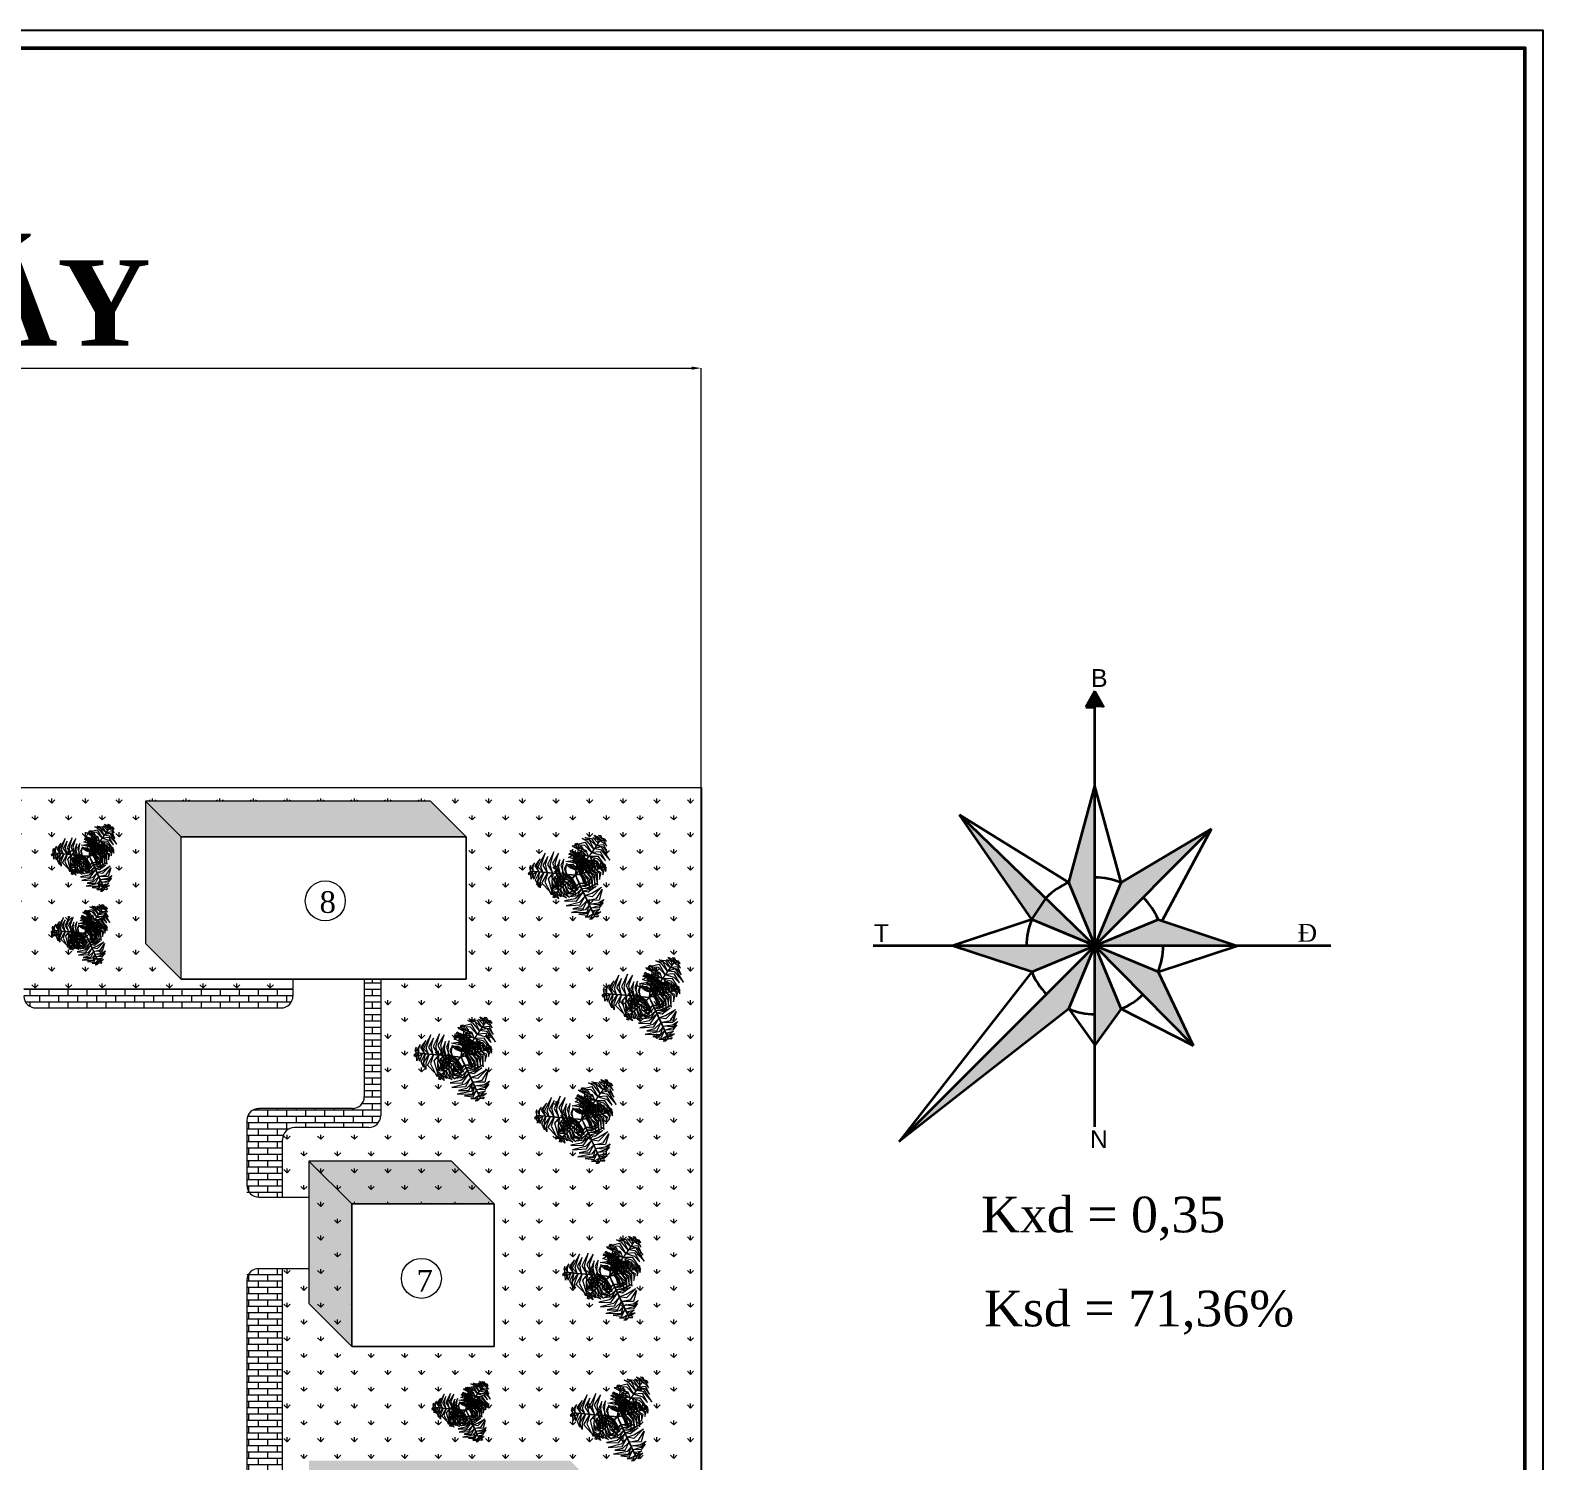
# Model space of a CAD drawing. Header units: inches. Extents: x -4475333 to 345677417, y -211198149 to 2125895.
# Drawn here: x -436454 to -372823, y 1239908 to 1300100 of the extents above; entities that cross this region are included whole.
import ezdxf

# ---------------------------------------------------------------- set-up
doc = ezdxf.new("R2010")
doc.units = ezdxf.units.IN
doc.header["$LTSCALE"] = 150
doc.header["$MEASUREMENT"] = 0
for name, color, linetype in [('a', 7, 'Continuous'), ('Bong', 9, 'Continuous'), ('Co ban', 21, 'Continuous'), ('duongtamchamgach', 50, 'Continuous'), ('khung tên', 100, 'Continuous')]:
    doc.layers.add(name, color=color, linetype=linetype)
doc.layers.add('cb', color=1, linetype='Continuous', lineweight=50)
doc.layers.add('KHUNG BVE', color=7, linetype='Continuous', lineweight=0)
doc.styles.add('1', font='times.ttf')
doc.styles.add('KICHTHUOC', font='times.ttf')
doc.styles.add('NAM', font='arial.ttf', dxfattribs={"height": 200})
doc.styles.get("Standard").update_dxf_attribs({"font": 'times.ttf', "height": 100})
doc.dimstyles.get("Standard").update_dxf_attribs({"dimtxt": 100, "dimasz": 500, "dimexe": 0.18, "dimexo": 0.0625, "dimgap": 20, "dimtad": 1, "dimdec": 0, "dimzin": 0, "dimdsep": 46, "dimtxsty": 'Standard', "dimcen": 0.09, "dimadec": 0, "dimazin": 0, "dimtfac": 1, "dimtdec": 0, "dimtofl": 0, "dimtmove": 0, "dimatfit": 3, "dimfxl": 1, "dimtolj": 1, "dimtzin": 0, "dimlwd": 9, "dimlwe": 9, "dimarcsym": 0})
pattern_1 = [(90, (-3759657, -189766.9), (-707.10678, 707.10678), [187.5, -1226.71356]), (45, (-3759657, -189766.9), (-707.10678, 707.10678), [187.5, -812.5]), (135, (-3759657, -189766.9), (-707.10678, -707.10678), [187.5, -812.5])]
pattern_2 = [(0, (-3759657.03, -189766.94), (0, 266.7), []), (90, (-3759657.03, -189766.94), (-400, 266.7), [266.7, -266.7])]

# ---------------------------------------------------------------- blocks, each defined once
blk = doc.blocks.new('A$C39A4002C')
at = {"color": 7, "lineweight": 5}
for points in [[(901, 936, -244), (852, 991, -272), (898, 972, -266)], [(922, 966, -276), (884, 991, -289), (866, 1012, -306), (906, 994, -303)], [(933, 981, -300), (907, 1010, -322), (927, 1007, -328)], [(475, 658, -222), (454, 733, -235), (488, 854, -265), (430, 736, -233)], [(710, 833, 92), (643, 856, 78), (646, 855, 70), (653, 871, 82)], [(715, 893, 91), (679, 900, 81), (659, 912, 73), (693, 914, 79)], [(811, 807, -222), (759, 853, -236), (665, 904, -261), (786, 871, -230)], [(839, 848, -216), (778, 915, -234), (680, 921, -258), (782, 946, -234)], [(784, 769, -227), (719, 832, -245), (681, 856, -255), (767, 819, -233)], [(718, 914, 84), (688, 930, 72), (704, 937, 73)], [(707, 807, 88), (710, 807, 88), (717, 876, 96), (714, 876, 96)], [(712, 838, 91), (758, 859, 84), (786, 854, 71), (756, 876, 87)], [(714, 876, 96), (717, 876, 96), (721, 922, 81), (718, 922, 81)], [(718, 888, 91), (751, 893, 81), (761, 887, 77), (742, 910, 78)], [(862, 880, -212), (804, 952, -229), (753, 979, -242), (817, 968, -226)], [(778, 761, -228), (781, 761, -228), (871, 888, -211), (868, 888, -211)], [(885, 913, -228), (822, 970, -255), (782, 988, -260), (841, 980, -263)], [(839, 850, -216), (921, 826, -231), (972, 772, -249), (924, 855, -225)], [(867, 886, -212), (924, 877, -221), (1011, 778, -252), (935, 902, -216)], [(868, 888, -211), (871, 888, -211), (916, 952, -257), (913, 952, -257)], [(890, 916, -232), (948, 903, -260), (989, 846, -262), (956, 921, -270)], [(913, 952, -256), (916, 952, -256), (940, 987, -309), (937, 987, -309)], [(923, 959, -272), (958, 938, -289), (982, 909, -287), (956, 960, -305)], [(934, 982, -302), (979, 954, -323), (965, 975, -327)], [(269, 675, -302), (270, 728, -323), (259, 704, -327)], [(294, 677, -272), (294, 717, -289), (308, 753, -287), (277, 705, -305)], [(348, 670, -232), (329, 726, -260), (359, 791, -262), (310, 724, -270)], [(385, 664, -212), (365, 719, -221), (407, 843, -252), (338, 715, -216)], [(430, 658, -216), (410, 741, -231), (431, 813, -249), (384, 729, -225)], [(518, 652, -226), (500, 747, -244), (533, 844, -269), (474, 748, -241)], [(551, 649, -245), (536, 713, -238), (545, 782, -264), (516, 711, -212)], [(582, 644, -283), (568, 700, -277), (580, 787, -309), (554, 730, -265)], [(609, 644, -318), (599, 689, -314), (609, 746, -337), (586, 693, -298)], [(701, 743, 32), (647, 758, 25), (600, 765, 2), (658, 776, 45)], [(696, 701, -21), (660, 712, -16), (604, 729, -32), (643, 721, 3)], [(698, 712, 4), (628, 734, -1), (618, 737, -9), (666, 739, 16)], [(704, 775, 60), (635, 801, 58), (626, 803, 15), (662, 821, 71)], [(706, 800, 82), (638, 831, 84), (629, 834, 71), (641, 844, 96)], [(696, 692, -63), (664, 703, -53), (629, 716, -63), (669, 706, -31)], [(769, 749, -246), (738, 785, -246), (656, 848, -273), (730, 812, -231)], [(752, 723, -284), (726, 758, -280), (666, 807, -297), (740, 767, -259)], [(736, 701, -319), (712, 738, -311), (668, 780, -318), (722, 748, -292)], [(697, 705, -2), (700, 705, -2), (710, 807, 88), (707, 807, 88)], [(697, 702, -20), (723, 709, -5), (778, 709, -24), (720, 715, 23)], [(698, 719, 10), (775, 735, 10), (814, 724, -18), (775, 752, 26)], [(703, 776, 61), (769, 794, 64), (788, 788, 45), (760, 810, 81)], [(703, 747, 34), (763, 765, 39), (822, 753, 7), (765, 781, 53)], [(707, 806, 87), (751, 822, 93), (789, 822, 56), (748, 840, 109)], [(710, 664, -376), (713, 664, -376), (781, 761, -228), (778, 761, -228)], [(730, 648, -222), (730, 681, -208), (726, 731, -208), (734, 681, -188)], [(738, 650, -184), (737, 683, -174), (730, 745, -183), (742, 680, -152)], [(747, 652, -142), (744, 690, -136), (734, 773, -153), (747, 709, -117)], [(757, 655, -116), (753, 728, -122), (746, 763, -130), (771, 694, -105)], [(751, 726, -283), (806, 709, -277), (875, 656, -309), (839, 707, -265)], [(787, 664, -89), (782, 719, -95), (758, 800, -119), (803, 715, -76)], [(770, 750, -245), (834, 731, -238), (888, 688, -264), (842, 749, -212)], [(818, 672, -61), (818, 746, -63), (773, 803, -106), (833, 762, -50)], [(790, 777, -226), (881, 745, -244), (949, 669, -269), (894, 768, -241)], [(816, 811, -222), (892, 792, -235), (980, 702, -265), (906, 812, -233)], [(843, 679, -38), (847, 754, -37), (834, 798, -50), (860, 756, -25)], [(875, 688, -29), (872, 758, -42), (859, 789, -50), (890, 754, -39)], [(899, 694, -26), (903, 756, -37), (919, 720, -28)], [(916, 699, -25), (919, 699, -25), (964, 711, -40), (961, 711, -40)], [(933, 704, -30), (926, 741, -40), (930, 763, -48), (944, 732, -42)], [(953, 709, -37), (958, 742, -48), (970, 731, -48)], [(955, 710, -38), (975, 671, -51), (976, 692, -49)], [(270, 675, -300), (258, 637, -322), (250, 656, -328)], [(305, 671, -256), (308, 671, -256), (265, 675, -309), (263, 675, -309)], [(288, 673, -276), (286, 626, -289), (276, 601, -306), (272, 644, -303)], [(325, 670, -244), (301, 599, -272), (295, 648, -266)], [(383, 664, -211), (386, 664, -211), (308, 671, -257), (305, 671, -257)], [(353, 667, -228), (335, 583, -255), (340, 540, -260), (316, 595, -263)], [(393, 663, -212), (359, 577, -229), (361, 520, -242), (339, 581, -226)], [(432, 660, -216), (404, 573, -234), (449, 485, -258), (376, 561, -234)], [(538, 650, -228), (541, 650, -228), (386, 664, -211), (383, 664, -211)], [(481, 655, -222), (468, 587, -236), (471, 481, -261), (438, 602, -230)], [(568, 528, -34), (525, 546, -28), (465, 629, -65), (515, 531, -11)], [(543, 507, -29), (495, 523, -36), (471, 574, -50), (485, 510, -34)], [(528, 651, -227), (506, 563, -245), (504, 519, -255), (493, 612, -233)], [(611, 568, -86), (555, 596, -82), (494, 674, -114), (543, 586, -67)], [(592, 547, -60), (530, 579, -56), (495, 626, -76), (527, 560, -40)], [(553, 649, -246), (537, 603, -246), (524, 501, -273), (518, 583, -231)], [(634, 586, -111), (566, 626, -110), (520, 691, -139), (555, 613, -95)], [(656, 639, -376), (659, 639, -376), (541, 650, -228), (538, 650, -228)], [(584, 646, -284), (566, 607, -280), (554, 531, -297), (551, 614, -259)], [(647, 598, -140), (604, 627, -125), (563, 664, -145), (602, 621, -97)], [(655, 603, -182), (617, 628, -169), (565, 675, -193), (596, 640, -152)], [(644, 595, -122), (647, 595, -122), (570, 527, -33), (567, 527, -33)], [(611, 643, -319), (591, 605, -311), (576, 545, -318), (577, 608, -292)], [(659, 609, -220), (629, 630, -210), (596, 661, -229), (625, 628, -192)], [(616, 570, -89), (645, 523, -95), (702, 460, -119), (625, 517, -76)], [(639, 591, -116), (675, 527, -122), (697, 499, -130), (644, 550, -105)], [(695, 684, -101), (663, 696, -87), (641, 707, -88), (666, 700, -67)], [(670, 618, -284), (673, 618, -284), (647, 595, -122), (644, 595, -122)], [(647, 598, -142), (666, 565, -136), (713, 496, -153), (673, 547, -117)], [(654, 604, -184), (670, 575, -174), (704, 522, -183), (663, 576, -152)], [(656, 639, -376), (659, 639, -376), (693, 636, -553), (690, 636, -553)], [(660, 610, -222), (675, 580, -208), (701, 537, -208), (671, 578, -188)], [(670, 618, -284), (673, 618, -284), (693, 637, -482), (691, 637, -482)], [(710, 664, -376), (713, 664, -376), (693, 636, -553), (690, 636, -553)], [(704, 605, -376), (707, 605, -376), (693, 636, -553), (690, 636, -553)], [(694, 671, -163), (696, 671, -163), (694, 643, -362), (691, 643, -362)], [(718, 644, -284), (720, 644, -284), (693, 637, -482), (691, 637, -482)], [(694, 693, -61), (714, 699, -48), (784, 700, -72), (737, 705, -31)], [(694, 671, -163), (696, 671, -163), (700, 705, -2), (697, 705, -2)], [(695, 685, -99), (706, 690, -89), (752, 689, -108), (708, 694, -72)], [(704, 605, -376), (707, 605, -376), (757, 498, -228), (754, 498, -228)], [(718, 644, -284), (720, 644, -284), (754, 653, -122), (751, 653, -122)], [(723, 564, -319), (767, 566, -311), (826, 583, -318), (771, 552, -292)], [(731, 648, -220), (749, 616, -210), (765, 573, -229), (753, 615, -192)], [(735, 539, -284), (777, 544, -280), (850, 571, -297), (778, 527, -259)], [(737, 702, -318), (782, 688, -314), (825, 652, -337), (791, 698, -298)], [(738, 651, -182), (760, 612, -169), (786, 547, -193), (774, 592, -152)], [(747, 653, -140), (773, 607, -125), (793, 556, -145), (777, 612, -97)], [(751, 653, -122), (754, 653, -122), (853, 681, -33), (850, 681, -33)], [(764, 657, -111), (807, 591, -110), (820, 513, -139), (823, 598, -95)], [(792, 663, -86), (830, 613, -82), (851, 516, -114), (846, 617, -67)], [(819, 674, -60), (860, 618, -56), (871, 560, -76), (871, 633, -40)], [(849, 680, -34), (880, 645, -28), (896, 544, -65), (895, 654, -11)], [(850, 681, -32), (853, 681, -32), (919, 699, -25), (916, 699, -25)], [(880, 687, -29), (916, 652, -36), (916, 596, -50), (931, 659, -34)], [(929, 699, -30), (946, 670, -40), (946, 640, -44), (958, 685, -43)], [(486, 455, -38), (451, 480, -51), (459, 461, -49)], [(504, 475, -30), (477, 494, -40), (463, 521, -44), (472, 475, -43)], [(516, 481, -25), (519, 481, -25), (484, 450, -40), (482, 450, -40)], [(487, 456, -37), (498, 424, -48), (482, 429, -48)], [(503, 469, -30), (525, 439, -40), (532, 417, -48), (506, 439, -42)], [(567, 527, -32), (570, 527, -32), (519, 481, -25), (516, 481, -25)], [(529, 493, -26), (553, 436, -37), (523, 461, -28)], [(548, 509, -29), (581, 448, -42), (607, 426, -50), (564, 443, -39)], [(573, 532, -38), (603, 463, -37), (634, 429, -50), (592, 455, -25)], [(762, 479, -226), (688, 417, -244), (588, 396, -269), (701, 393, -241)], [(592, 549, -61), (625, 482, -63), (690, 452, -106), (618, 462, -50)], [(779, 439, -222), (724, 383, -235), (602, 352, -265), (734, 361, -233)], [(737, 538, -283), (695, 499, -277), (614, 466, -309), (676, 472, -265)], [(724, 563, -318), (689, 531, -314), (636, 511, -337), (693, 518, -298)], [(748, 510, -245), (700, 464, -238), (636, 438, -264), (712, 448, -212)], [(748, 511, -246), (795, 520, -246), (890, 560, -273), (822, 514, -231)], [(754, 498, -228), (757, 498, -228), (822, 356, -211), (819, 356, -211)], [(758, 489, -227), (845, 514, -245), (885, 534, -255), (810, 478, -233)], [(778, 446, -222), (843, 468, -236), (934, 524, -261), (845, 435, -230)], [(798, 401, -216), (888, 420, -234), (941, 503, -258), (912, 402, -234)], [(818, 358, -212), (781, 313, -221), (652, 288, -252), (798, 291, -216)], [(801, 400, -216), (739, 341, -231), (666, 324, -249), (762, 324, -225)], [(832, 323, -232), (792, 279, -260), (722, 272, -262), (804, 263, -270)], [(815, 366, -212), (907, 380, -229), (955, 410, -242), (913, 360, -226)], [(819, 356, -211), (822, 356, -211), (855, 285, -257), (852, 285, -257)], [(832, 329, -228), (913, 355, -255), (948, 381, -260), (912, 333, -263)], [(843, 303, -244), (917, 319, -272), (877, 288, -266)], [(852, 285, -256), (855, 285, -256), (873, 247, -309), (870, 247, -309)], [(859, 270, -276), (901, 291, -289), (927, 296, -306), (892, 270, -303)], [(853, 273, -272), (818, 253, -289), (780, 247, -287), (837, 244, -305)], [(867, 252, -302), (821, 227, -323), (846, 229, -327)], [(867, 253, -300), (905, 261, -322), (893, 245, -328)]]:
    blk.add_3dface(points, dxfattribs=at)
blk = doc.blocks.new('*D270')
at = {"layer": 'Defpoints', "color": 0, "lineweight": 0, "transparency": 16777216}
for p in [(-408232, 1285883), (-526232, 1268237), (-408232, 1268237)]:
    blk.add_point(p, dxfattribs=at)
at = {"layer": 'KHUNG BVE', "color": 0, "lineweight": 9, "transparency": 16777216}
for p, q in [((-526232, 1268237), (-526232, 1285883)), ((-525832, 1285883), (-408632, 1285883)), ((-408232, 1268237), (-408232, 1285883))]:
    blk.add_line(p, q, dxfattribs=at)
at = {"layer": 'KHUNG BVE', "color": 0, "lineweight": 0, "transparency": 16777216}
for points in [[(-525832, 1285950), (-525832, 1285816), (-526232, 1285883)], [(-408632, 1285950), (-408632, 1285816), (-408232, 1285883)]]:
    blk.add_solid(points, dxfattribs=at)
at = {"layer": 'KHUNG BVE', "color": 0, "lineweight": 0, "transparency": 16777216, "insert": (-467232, 1286185), "char_height": 200, "attachment_point": 5, "style": 'KICHTHUOC'}
blk.add_mtext('\\A1;118000', dxfattribs=at)

msp = doc.modelspace()

# ---------------------------------------------------------------- hatches: boundary and pattern name
at = {"layer": 'a', "linetype": 'Continuous', "lineweight": 9}
msp.add_hatch(color=8, dxfattribs=at).paths.add_polyline_path([(-391664.4, 1271611.1), (-391288.5, 1271611.1), (-391664.4, 1272286.2), (-392040.2, 1271611.1)])
at = {"layer": 'a', "linetype": 'Continuous', "lineweight": 9, "ltscale": 10}
h = msp.add_hatch(dxfattribs=at)
h.set_pattern_fill('GRASS', color=8, scale=1000)
h.set_pattern_definition(pattern_1)
h.paths.add_polyline_path([(-431612.5, 1267666.8), (-419612.5, 1267666.8), (-418112, 1266166.3), (-418112, 1260166.3), (-421700.5, 1260166.3), (-421710.8, 1254429.2), (-408231.5, 1254429.2), (-408231.5, 1268236.5), (-460648.7, 1268236.5), (-460648.7, 1267666.8), (-448648.7, 1267666.8), (-447148.2, 1266166.3), (-447148.2, 1260166.3), (-451715.2, 1260166.3), (-451715.2, 1259759.3), (-440722.2, 1259759.3), (-440722.2, 1261635.8), (-442261.8, 1263109, -1.0800973), (-439517.7, 1266003), (-437597.7, 1264083.2, -0.2483349), (-436722.2, 1262429.3), (-436722.2, 1259759.3), (-425403.5, 1259759.3), (-425403.5, 1260166.3), (-430112, 1260166.3), (-431612.5, 1261666.8)])
h.paths.add_polyline_path([(-437137.7, 1266216), (-437137.7, 1266216), (-437127.5, 1266216), (-437127.5, 1266216)], flags=16)
h.paths.add_polyline_path([(-444341.8, 1262690), (-444342.2, 1262689.5), (-444332, 1262689.5), (-444331.6, 1262690)], flags=16)
h.paths.add_polyline_path([(-444191.3, 1266820), (-444191.7, 1266819.5), (-444181.5, 1266819.5), (-444181.1, 1266820)], flags=16)
h.paths.add_polyline_path([(-444969.6, 1261785.4), (-444979.8, 1261785.4), (-444982.4, 1261783), (-444972.2, 1261783)], flags=16)
h.paths.add_polyline_path([(-444819.1, 1265915.4), (-444829.3, 1265915.4), (-444831.9, 1265913), (-444821.7, 1265913)], flags=16)
h.paths.add_polyline_path([(-418328.8, 1256895.5), (-418316.1, 1256895.5), (-418312.8, 1256898.5), (-418325.6, 1256898.5)], flags=16)
h.paths.add_polyline_path([(-413517.8, 1264543), (-413505.1, 1264543), (-413501.8, 1264546), (-413514.6, 1264546)], flags=16)
h.paths.add_polyline_path([(-410981.3, 1257040.5), (-410968.6, 1257040.5), (-410965.3, 1257043.5), (-410978.1, 1257043.5)], flags=16)
h = msp.add_hatch(color=8, dxfattribs=at)
h.paths.add_polyline_path([(-392765.3, 1264235.3), (-391664.4, 1268292.1), (-391664.4, 1261577.4)])
edge = h.paths.add_edge_path(flags=17)
edge.add_line((-392765.3, 1264235.3), (-391664.4, 1268292.1))
h = msp.add_hatch(color=8, dxfattribs=at)
h.dxf.hatch_style = 1
h.paths.add_polyline_path([(-448648.7, 1267666.8), (-460648.7, 1267666.8), (-459148.2, 1266166.3), (-447148.2, 1266166.3)])
h.paths.add_polyline_path([(-419612.5, 1267666.8), (-431612.5, 1267666.8), (-430112, 1266166.3), (-418112, 1266166.3)])
h.paths.add_polyline_path([(-430112, 1266166.3), (-431612.5, 1267666.8), (-431612.5, 1261666.8), (-430112, 1260166.3)])
h.paths.add_polyline_path([(-418732, 1252518.9), (-424732, 1252518.9), (-422931.7, 1250718.6), (-416931.7, 1250718.6)])
h.paths.add_polyline_path([(-422931.7, 1250718.6), (-424732, 1252518.9), (-424732, 1246518.9), (-422931.7, 1244718.6), (-422931.7, 1244718.6)])
h.paths.add_polyline_path([(-423231.5, 1238407.5), (-424732, 1239908), (-424732, 1233908), (-423231.5, 1232407.5)])
h.paths.add_polyline_path([(-413732, 1239908), (-424732, 1239908), (-423231.5, 1238407.5), (-412231.5, 1238407.5)])
h.paths.add_polyline_path([(-423231.5, 1225341), (-424732, 1226841.5), (-424732, 1205841.5), (-423231.5, 1204341)])
h.paths.add_polyline_path([(-409732, 1226841.5), (-424732, 1226841.5), (-423231.5, 1225341), (-408231.5, 1225341)])
h = msp.add_hatch(color=8, dxfattribs=at)
h.paths.add_polyline_path([(-391664.4, 1261577.4), (-397364.2, 1267090.2), (-394322.2, 1262678.3)], flags=17)
h.paths.add_polyline_path([(-391664.4, 1261577.4), (-397364.2, 1267090.2), (-394322.2, 1262678.3), (-389006.5, 1260476.5), (-387525.2, 1257383.8)])
h.paths.add_polyline_path([(-391664.4, 1261577.4), (-394322.2, 1262678.3), (-389006.5, 1260476.5), (-387525.2, 1257383.8)], flags=17)
for points in [[(-391664.4, 1261577.4), (-397364.2, 1267090.2), (-394322.2, 1262678.3)], [(-391664.4, 1261577.4), (-397364.2, 1267090.2), (-394322.2, 1262678.3)], [(-390563.4, 1264235.3), (-386761.5, 1266490.9), (-391664.4, 1261577.4)], [(-399902.1, 1253339.7), (-391664.4, 1261577.4), (-392765.3, 1258919.6)], [(-391664.4, 1261577.4), (-389006.5, 1260476.5), (-387525.2, 1257383.8)], [(-391664.4, 1261577.4), (-390563.4, 1258919.6), (-391664.4, 1257397.3)]]:
    msp.add_hatch(color=8, dxfattribs=at).paths.add_polyline_path(points)
h = msp.add_hatch(color=8, dxfattribs=at)
h.paths.add_polyline_path([(-397648.8, 1261577.4), (-394322.2, 1260476.5), (-391664.4, 1261577.4)])
h.paths.add_polyline_path([(-389006.5, 1262678.3), (-391664.4, 1261577.4), (-385680, 1261577.4)])
h = msp.add_hatch(dxfattribs=at)
h.set_pattern_fill('AR-BRSTD', color=8, scale=100)
h.set_pattern_definition(pattern_2)
edge = h.paths.add_edge_path()
edge.add_line((-425839.4, 1247999.6), (-427339.4, 1247999.7))
edge.add_line((-427339.4, 1247999.7), (-427340, 1244522))
edge.add_line((-427340, 1244522), (-427340, 1237615))
edge.add_arc((-426840, 1237615), 500, 180, 270)
edge.add_line((-426840, 1237115), (-425840, 1237115))
edge.add_line((-425840, 1237115), (-425840, 1245022))
edge.add_line((-425840, 1245022), (-425839.4, 1247999.6))
edge = h.paths.add_edge_path()
edge.add_line((-427338.8, 1250999.7), (-425838.7, 1250999.6))
edge.add_line((-425838.7, 1250999.6), (-425838.2, 1253430.1))
edge.add_arc((-425338.2, 1253430.1), 500, 90, 180, ccw=False)
edge.add_line((-425338.2, 1253930.1), (-422210.8, 1253930.1))
edge.add_arc((-422210.8, 1254430.1), 500, 270, 359.896946)
edge.add_line((-421710.8, 1254429.2), (-421700.5, 1260166.3))
edge.add_line((-421700.5, 1260166.3), (-422403.5, 1260166.3))
edge.add_line((-422403.5, 1260166.3), (-422403.5, 1255187.6))
edge.add_arc((-422901.7, 1255230.1), 500, 270, 355.130194, ccw=False)
edge.add_line((-422901.7, 1254730.1), (-426838.2, 1254730.1))
edge.add_arc((-426838.2, 1254230.1), 500, 90, 180)
edge.add_line((-427338.2, 1254230.1), (-427338.8, 1250999.7))
h = msp.add_hatch(dxfattribs=at)
h.set_pattern_fill('AR-BRSTD', color=8, scale=100)
h.set_pattern_definition(pattern_2)
h.paths.add_polyline_path([(-425403.5, 1259462.3), (-425403.5, 1259759.3), (-436722.2, 1259759.3), (-436722.2, 1259462.3, 0.4142136), (-436222.2, 1258962.3), (-425903.5, 1258962.3, 0.4142136)])
h = msp.add_hatch(dxfattribs=at)
h.set_pattern_fill('GRASS', color=8, scale=1000)
h.set_pattern_definition(pattern_1)
h.paths.add_polyline_path([(-408231.5, 1244718.6), (-425840, 1244718.6), (-425840, 1237115), (-424732, 1237115), (-424732, 1239908), (-413732, 1239908), (-408231.5, 1239908)])
h.paths.add_polyline_path([(-408231.5, 1250718.6), (-416931.7, 1250720.4), (-416931.7, 1244718.6), (-408231.5, 1244718.6)], flags=17)
h.paths.add_polyline_path([(-412600.7, 1247196.7), (-412587.3, 1247165.9), (-412611.3, 1247175.9), (-412710.1, 1247087.8), (-412708.1, 1247079.6), (-412716.3, 1247082.3), (-412797.9, 1247009.4), (-412806.4, 1246969.3), (-412855.7, 1246969.3)], flags=16)
h.paths.add_polyline_path([(-413445.1, 1247793.2), (-413445.9, 1247794.1), (-413445.4, 1247794.1)], flags=16)
h.paths.add_polyline_path([(-412519.2, 1247525.6), (-412506.4, 1247549.8), (-412512.4, 1247553.4)], flags=16)
h.paths.add_polyline_path([(-412069.6, 1247670.5), (-412072.8, 1247667.5), (-412060.1, 1247667.5), (-412056.8, 1247670.5)], flags=16)
h.paths.add_polyline_path([(-411788.1, 1248068.4), (-411786.1, 1248067.8), (-411788.9, 1248081.3)], flags=16)
h.paths.add_polyline_path([(-411905.8, 1248019.1), (-411902, 1247977.9), (-411874.4, 1247969.2)], flags=16)
h.paths.add_polyline_path([(-411896.9, 1248200.4), (-411814, 1248085.7), (-411883.9, 1248070.9), (-411899.5, 1248199.6)], flags=16)
h.paths.add_polyline_path([(-412029.7, 1248419.7), (-411996.4, 1248431.9), (-411984.3, 1248555), (-411999.3, 1248565.1), (-411982.5, 1248572.6), (-411965.4, 1248746.1), (-411952.6, 1248746.1), (-411986.7, 1248400.7)], flags=16)
h.paths.add_polyline_path([(-411041.3, 1247950.5), (-411054.1, 1247950.5), (-411054.1, 1247950.5), (-411041.4, 1247950.5)], flags=16)
h.paths.add_polyline_path([(-411972.3, 1248547), (-411984.3, 1248555), (-411995.8, 1248437.5), (-411983.1, 1248437.5)], flags=0)
edge = h.paths.add_edge_path()
edge.add_line((-424732, 1247999.6), (-425839.4, 1247999.6))
edge.add_line((-425839.4, 1247999.6), (-425840, 1245022))
edge.add_line((-425840, 1245022), (-425840, 1244718.6))
edge.add_line((-425840, 1244718.6), (-422931.7, 1244718.6))
edge.add_line((-422931.7, 1244718.6), (-422931.7, 1250718.6))
edge.add_line((-422931.7, 1250718.6), (-416931.7, 1250718.6))
edge.add_line((-416931.7, 1250718.6), (-416931.7, 1244718.6))
edge.add_line((-416931.7, 1244718.6), (-408231.5, 1244718.6))
edge.add_line((-408231.5, 1244718.6), (-408231.5, 1254429.2))
edge.add_line((-408231.5, 1254429.2), (-421710.8, 1254429.2))
edge.add_arc((-422210.8, 1254430.1), 500, 270, 359.896946, ccw=False)
edge.add_line((-422210.8, 1253930.1), (-425338.2, 1253930.1))
edge.add_arc((-425338.2, 1253430.1), 500, 90, 180)
edge.add_line((-425838.2, 1253430.1), (-425838.7, 1250999.6))
edge.add_line((-425838.7, 1250999.6), (-424732, 1250999.6))
edge.add_line((-424732, 1250999.6), (-424732, 1247999.6))
h = msp.add_hatch(dxfattribs=at)
h.set_pattern_fill('GRASS', color=8, scale=1000)
h.set_pattern_definition(pattern_1)
h.paths.add_polyline_path([(-408231.5, 1250718.6), (-416931.7, 1250720.4), (-416931.7, 1244718.6), (-408231.5, 1244718.6)])
h.paths.add_polyline_path([(-412069.6, 1247670.5), (-412072.8, 1247667.5), (-412060.1, 1247667.5), (-412056.8, 1247670.5)], flags=16)

# ---------------------------------------------------------------- linework, layer by layer
at = {"linetype": 'ByBlock', "lineweight": 35, "ltscale": 10}
for p, q in [((-391664.4, 1261577.4), (-397364.2, 1267090.2)), ((-391664.4, 1261577.4), (-386761.5, 1266490.9)), ((-386761.5, 1266490.9), (-386761.5, 1266490.9)), ((-392765.3, 1264235.3), (-392765.3, 1264235.3)), ((-391664.4, 1261577.4), (-394322.2, 1262678.3)), ((-399902.1, 1253339.7), (-391664.4, 1261577.4)), ((-391664.4, 1261577.4), (-387525.2, 1257383.8))]:
    msp.add_line(p, q, dxfattribs=at)
at = {"color": 4}
msp.add_lwpolyline([(-551022.5, 1174100.1), (-551022.5, 1300100.1), (-372822.5, 1300100.1), (-372822.5, 1174100.1), (-551022.5, 1174100.1)], close=True, dxfattribs=at)
at = {"color": 4, "lineweight": 50}
msp.add_lwpolyline([(-547272.5, 1174850.1), (-373572.5, 1174850.1), (-373572.5, 1299350.1), (-547272.5, 1299350.1)], close=True, dxfattribs=at)
at = {"layer": 'Bong', "lineweight": 35}
for p, q in [((-391664.4, 1272286.2), (-392040.2, 1271611.1)), ((-391664.4, 1272286.2), (-391288.5, 1271611.1)), ((-392040.2, 1271611.1), (-391664.4, 1271611.1))]:
    msp.add_line(p, q, dxfattribs=at)
at = {"layer": 'Co ban', "lineweight": 35}
for p, q in [((-391664.4, 1253953.8), (-391664.4, 1271611.1)), ((-392765.3, 1264235.3), (-391664.4, 1268292.1)), ((-390563.4, 1264235.3), (-391664.4, 1268292.1)), ((-392765.3, 1264235.3), (-397364.2, 1267090.2)), ((-394322.2, 1262678.3), (-397364.2, 1267090.2)), ((-390563.4, 1264235.3), (-386761.5, 1266490.9)), ((-388814.7, 1262654.3), (-386761.5, 1266490.9)), ((-390563.4, 1258919.6), (-392765.3, 1264235.3)), ((-392765.3, 1258919.6), (-390563.4, 1264235.3)), ((-394322.2, 1262678.3), (-393698.6, 1263611.6)), ((-394322.2, 1262678.3), (-397648.8, 1261577.4)), ((-389006.5, 1260476.5), (-394322.2, 1262678.3)), ((-394322.2, 1260476.5), (-389006.5, 1262678.3)), ((-389006.5, 1262678.3), (-385680, 1261577.4)), ((-381735.8, 1261577.4), (-400990.9, 1261577.4)), ((-394322.2, 1260476.5), (-397648.8, 1261577.4)), ((-389006.5, 1260476.5), (-385680, 1261577.4)), ((-394322.2, 1260476.5), (-399902.1, 1253339.7)), ((-389006.5, 1260476.5), (-387525.2, 1257383.8)), ((-392765.3, 1258919.6), (-399902.1, 1253339.7)), ((-392765.3, 1258919.6), (-391664.4, 1257397.3)), ((-390563.4, 1258919.6), (-391664.4, 1257397.3)), ((-390563.4, 1258919.6), (-387525.2, 1257383.8))]:
    msp.add_line(p, q, dxfattribs=at)
for centre, radius, start, end in [((-391664.4, 1261577.4), 2876.8, 67.5, 90), ((-391664.4, 1261577.4), 2876.8, 112.5, 135), ((-391664.4, 1261577.4), 2876.8, 22.5, 45), ((-391664.4, 1261577.4), 2876.8, 157.5, 180), ((-391664.4, 1261577.4), 2876.8, 337.5, 0), ((-391664.4, 1261577.4), 2876.8, 202.5, 225), ((-391663.6, 1261575.9), 2875.1, 292.496706, 314.635308), ((-391664.4, 1261577.4), 2876.8, 247.5, 270)]:
    msp.add_arc(centre, radius, start, end, dxfattribs=at)
at = {"layer": 'duongtamchamgach', "color": 22, "linetype": 'Continuous', "lineweight": -3, "ltscale": 10}
msp.add_line((-408231.5, 1268236.5), (-408231.5, 1204341), dxfattribs=at)
at = {"layer": 'duongtamchamgach', "color": 22, "linetype": 'Continuous', "lineweight": 0, "ltscale": 10}
for p, q in [((-418112, 1266166.3), (-430112, 1266166.3)), ((-418112, 1260166.3), (-418112, 1266166.3)), ((-430112, 1260166.3), (-418112, 1260166.3)), ((-416931.7, 1250718.6), (-422931.7, 1250718.6)), ((-422931.7, 1250718.6), (-422931.7, 1244718.6)), ((-416931.7, 1244718.6), (-416931.7, 1250718.6)), ((-416931.7, 1250718.6), (-416931.7, 1244718.6)), ((-422931.7, 1244718.6), (-416931.7, 1244718.6))]:
    msp.add_line(p, q, dxfattribs=at)
at = {"layer": 'KHUNG BVE', "color": 7, "linetype": 'Continuous', "ltscale": 10}
for p, q in [((-526231.5, 1268236.5), (-408231.5, 1268236.5)), ((-430112, 1266166.3), (-431612.5, 1267666.8)), ((-419612.5, 1267666.8), (-431612.5, 1267666.8)), ((-431612.5, 1267666.8), (-431612.5, 1261666.8)), ((-418112, 1266166.3), (-419612.5, 1267666.8)), ((-430112, 1266166.3), (-430112, 1266166.3)), ((-430112, 1266166.3), (-418112, 1266166.3)), ((-430112, 1260166.3), (-430112, 1266166.3)), ((-418112, 1266166.3), (-418112, 1260166.3)), ((-430112, 1260166.3), (-431612.5, 1261666.8)), ((-418112, 1260166.3), (-430112, 1260166.3)), ((-425403.5, 1260166.3), (-425403.5, 1259462.3)), ((-422931.7, 1250718.6), (-424732, 1252518.9)), ((-418732, 1252518.9), (-424732, 1252518.9)), ((-424732, 1252518.9), (-424732, 1246518.9)), ((-416931.7, 1250718.6), (-418732, 1252518.9)), ((-422931.7, 1250718.6), (-416931.7, 1250718.6)), ((-422931.7, 1244718.6), (-422931.7, 1250718.6)), ((-416931.7, 1250718.6), (-416931.7, 1244718.6)), ((-422931.7, 1244718.6), (-424732, 1246518.9)), ((-416931.7, 1244718.6), (-422931.7, 1244718.6))]:
    msp.add_line(p, q, dxfattribs=at)
at = {"layer": 'KHUNG BVE', "color": 7, "linetype": 'ByBlock', "ltscale": 10}
for p, q in [((-408231.5, 1268236.5), (-408231.5, 1201236.5)), ((-422403.5, 1260166.3), (-422403.5, 1255187.6)), ((-421700.5, 1260166.3), (-421710.8, 1254429.2)), ((-436722.2, 1259759.3), (-425403.5, 1259759.3)), ((-436222.2, 1258962.3), (-425903.5, 1258962.3)), ((-422901.7, 1254730.1), (-426838.2, 1254730.1)), ((-422210.8, 1253930.1), (-425338.2, 1253930.1))]:
    msp.add_line(p, q, dxfattribs=at)
at = {"layer": 'KHUNG BVE', "color": 7, "ltscale": 10}
for p, q in [((-427338.2, 1254230.1), (-427338.7, 1251499.7)), ((-425838.7, 1250999.6), (-425838.2, 1253430.1)), ((-426838.7, 1250999.6), (-424732, 1250999.6)), ((-426839.4, 1247999.6), (-424732, 1247999.6)), ((-425840, 1245022), (-425839.4, 1247999.6)), ((-427339.5, 1247499.7), (-427340, 1244522)), ((-425840, 1237115), (-425840, 1245022)), ((-427340, 1244522), (-427340, 1237615))]:
    msp.add_line(p, q, dxfattribs=at)
at = {"layer": 'KHUNG BVE', "color": 7, "linetype": 'Continuous'}
for centre in [(-424041.9, 1263465.4), (-419998.8, 1247580.8)]:
    msp.add_circle(centre, 841.2, dxfattribs=at)
at = {"layer": 'KHUNG BVE', "color": 7, "linetype": 'ByBlock', "ltscale": 10}
for centre, start, end in [((-436222.2, 1259462.3), 180, 270), ((-425903.5, 1259462.3), 270, 0), ((-422901.7, 1255230.1), 270, 0), ((-426838.2, 1254230.1), 90, 180), ((-422210.8, 1254430.1), 270, 359.896946), ((-425338.2, 1253430.1), 90, 180)]:
    msp.add_arc(centre, 500, start, end, dxfattribs=at)
at = {"layer": 'KHUNG BVE', "color": 7, "ltscale": 10}
for centre, start, end in [((-426838.7, 1251499.6), 179.989348, 269.997962), ((-426839.5, 1247499.6), 89.99796, 179.989348)]:
    msp.add_arc(centre, 500, start, end, dxfattribs=at)

# ---------------------------------------------------------------- block references
at = {"lineweight": 35}
for p, xscale, yscale, zscale in [((-436454.4, 1263051.5, -162.4), 3.600000031292439, 3.600000038743019, 3.6), ((-416622.5, 1261680.1, 271.7), 4.500000039115548, 4.500000048428774, 4.5), ((-436380.7, 1260040.8, -146.2), 3.240000028163195, 3.240000034868717, 3.24), ((-413517.9, 1256542, 271.7), 4.500000039115548, 4.500000048428774, 4.5), ((-421433.5, 1254032.6, 271.7), 4.500000039115548, 4.500000048428774, 4.5), ((-416352.4, 1251401.4, 271.7), 4.500000039115548, 4.500000048428774, 4.5), ((-415177.5, 1244804.6, 271.7), 4.500000039115548, 4.500000048428774, 4.5), ((-414856.9, 1238888.6, 271.7), 4.500000039115548, 4.500000048428774, 4.5), ((-420361, 1239972.7, -146.2), 3.240000028163195, 3.240000034868717, 3.24)]:
    msp.add_blockref('A$C39A4002C', p, dxfattribs=dict(at, xscale=xscale, yscale=yscale, zscale=zscale))

# ---------------------------------------------------------------- texts
at = {"insert": (-469517.3, 1288084.3), "char_height": 3600, "width": 157830.712, "attachment_point": 5, "line_spacing_factor": 1.5, "style": '1'}
msp.add_mtext('{\\fTimes New Roman|b1|i0|c0|p18;^ITỔNG MẶT BẰNG NHÀ MÁY}', dxfattribs=at)
at = {"layer": 'cb', "color": 4, "lineweight": -3, "char_height": 750, "width": 3822.75, "attachment_point": 1, "style": 'NAM'}
for s, insert in [('B', (-391829.8, 1273218.7)), ('{\\fTimes New Roman|b0|i0|c238|p18;Đ}', (-383134.4, 1262498.4)), ('N', (-391875.3, 1253816.2))]:
    msp.add_mtext(s, dxfattribs=dict(at, insert=insert))
at = {"layer": 'cb', "color": 4, "lineweight": 35, "insert": (-400967, 1262485.5), "char_height": 750, "width": 3822.75, "attachment_point": 1, "style": 'NAM'}
msp.add_mtext('T', dxfattribs=at)
at = {"layer": 'KHUNG BVE', "color": 7, "linetype": 'Continuous', "char_height": 911.25, "width": 1306.675, "attachment_point": 1, "style": 'NAM'}
for s, insert in [('{\\fTimes New Roman|b0|i0|c0|p18;8}', (-424283.1, 1263871.8)), ('{\\fTimes New Roman|b0|i0|c0|p18;7}', (-420204.4, 1247937.1))]:
    msp.add_mtext(s, dxfattribs=dict(at, insert=insert))
at = {"layer": 'khung tên', "lineweight": -3, "char_height": 1500, "width": 16072.317, "attachment_point": 1}
for s, insert in [('{\\fTimes New Roman|b0|i0|c0|p18;Kxd = 0,35}', (-396454.9, 1251019.2)), ('Ksd = 71,36%', (-396329, 1247063.9))]:
    msp.add_mtext(s, dxfattribs=dict(at, insert=insert))

# ---------------------------------------------------------------- dimensions: what is measured, and where the dimension line sits
at = {"layer": 'KHUNG BVE', "lineweight": 0}
dim = msp.add_linear_dim(base=(-408231.5, 1285883), p1=(-526231.5, 1268236.5), p2=(-408231.5, 1268236.5), dimstyle='Standard', override={"dimtxt": 200, "dimasz": 400, "dimgap": 200, "dimtih": 1, "dimtoh": 1, "dimtxsty": 'KICHTHUOC'}, dxfattribs=at)
dim.commit()
dim.dimension.update_dxf_attribs({"geometry": '*D270', "text_midpoint": (-467231.5, 1286184.7)})

doc.saveas('drawing.dxf')
